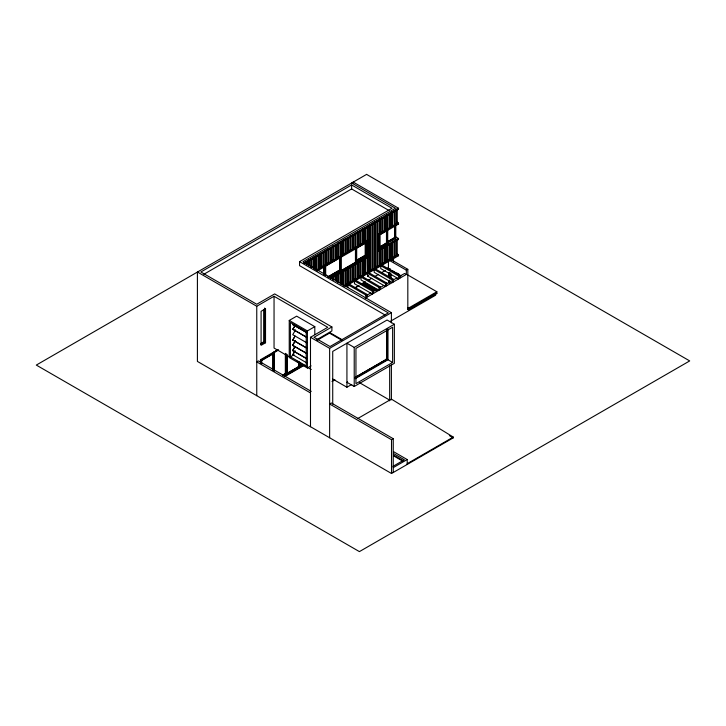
<?xml version="1.0" encoding="UTF-8"?>
<svg xmlns="http://www.w3.org/2000/svg" width="726" height="726" viewBox="0 0 726 726"><rect width="100%" height="100%" fill="white"/><g stroke="black" fill="none" stroke-linecap="round" stroke-linejoin="round"><path stroke-width="1.09" d="M261.079 363.399L261.079 360.105L278.612 349.977M356.067 248.283L356.067 247.566L356.067 261.968L355.45 261.614L355.45 248.319M379.026 235.024L379.026 234.307M395.162 224.996L395.162 238.691L394.508 238.31M396.995 208.725L396.995 209.814L394.263 210.685L394.545 225.06L392.757 226.104L391.813 225.931L391.813 212.101L394.545 211.23L394.263 210.685M394.263 224.516L396.995 223.653L396.995 222.555M396.705 254.772L396.705 239.507L396.995 240.052L394.263 240.923L394.263 256.187L396.995 255.316L396.995 254.227M306.762 332.699L292.868 324.54M306.762 337.409L292.805 329.35L295.046 325.466M292.805 329.35L295.11 325.502M295.536 329.867L292.741 334.695L306.69 342.754M306.69 348.126L292.741 340.067L294.983 336.183M292.741 340.067L295.037 336.22M306.563 353.435L292.614 345.376L295.409 340.548M292.614 345.376L295.473 340.585M306.563 358.662L292.614 350.604L294.847 346.71M292.614 350.604L294.91 346.756M295.037 350.957L292.741 354.805L294.983 350.921M384.989 314.966L299.557 265.643L299.557 261.65L392.013 208.271L351.62 184.948L200.866 271.987L256.759 304.258L274.664 293.921L331.891 326.954L331.891 330.947L316.826 339.641M203.752 274.319L351.62 188.941L389.127 210.594M305.483 262.948L398.51 209.242L398.51 208.244L304.512 262.513L304.512 263.511M391.813 212.101L392.104 212.645L389.363 213.508L389.653 214.061L387.856 215.096L386.913 214.923L387.203 215.468L385.406 216.511L384.462 216.339L384.753 216.883L382.956 217.918L382.012 217.755L382.303 218.299L380.506 219.334L379.562 219.17L379.852 219.715L377.112 220.586L377.402 221.131L375.605 222.165L374.661 221.993L374.952 222.546L372.211 223.408L372.502 223.953L370.714 224.987L369.77 224.824L370.051 225.369L368.264 226.403L367.32 226.24L367.61 226.784L365.813 227.819L364.869 227.655L365.16 228.2L363.363 229.234L362.419 229.071L362.71 229.616L360.913 230.65L359.969 230.478L360.259 231.022L358.462 232.066L357.519 231.893L357.809 232.438L356.012 233.473L355.068 233.309L355.359 233.854L353.562 234.888L352.618 234.725L352.909 235.269L351.112 236.304L350.168 236.141L350.458 236.685L348.671 237.72L347.718 237.547L348.008 238.101L345.277 238.963L345.558 239.507L342.826 240.379L343.117 240.923L340.376 241.794L340.666 242.339L337.926 243.21L338.216 243.755L336.419 244.789L335.476 244.626L335.766 245.17L333.025 246.032L333.316 246.586L331.519 247.62L330.575 247.448L330.865 247.993L328.125 248.864L328.415 249.408L325.675 250.279L325.965 250.824L323.224 251.695L323.515 252.24L321.727 253.274L320.783 253.111L321.074 253.655L318.333 254.517L318.623 255.062L315.883 255.933L316.173 256.478L313.432 257.349L313.723 257.893L310.982 258.765L311.272 259.309L308.532 260.18L308.822 260.725L306.082 261.587L306.372 262.14L304.575 263.175L303.631 263.003M318.623 255.062L318.623 268.901L316.826 269.936L316.826 256.106M318.333 255.588L318.333 268.357L319.277 268.52L321.074 267.486L321.074 253.655M320.783 254.173L320.783 266.941L321.727 267.114L323.515 266.07L323.515 252.24M325.965 250.824L325.965 264.663L324.177 265.698L323.224 265.525L323.224 252.757M325.675 251.341L325.675 264.11L326.627 264.282L328.415 263.248L328.415 249.408M328.125 248.864L328.125 262.703L329.069 262.866L330.865 261.832L330.865 247.993M330.575 247.448L330.575 261.287L331.519 261.451L333.316 260.416L333.316 246.586M333.025 246.032L333.025 259.872L333.969 260.035L335.766 259L335.766 245.17M335.476 244.626L335.476 258.456L336.419 258.628L338.216 257.585L338.216 243.755M337.926 243.21L337.926 257.04L338.87 257.213L340.666 256.178L340.666 242.339M340.376 241.794L340.376 255.625L341.32 255.797L343.117 254.762L343.117 240.923M342.826 240.379L342.826 254.218L343.77 254.381L345.558 253.347L345.558 239.507M345.277 238.963L345.277 252.802L346.22 252.966L348.008 251.931L348.008 238.101M347.718 237.547L347.718 251.387L348.671 251.55L350.458 250.515L350.458 236.685M350.168 237.202L350.168 249.971L351.112 250.143L352.909 249.1L352.909 235.269M352.618 234.725L352.618 248.555L353.562 248.728L355.359 247.693L355.359 233.854M355.068 234.371L355.068 247.149L356.012 247.312L357.809 246.277L357.809 232.438M357.519 232.955L357.519 245.733L358.462 245.896L360.259 244.862L360.259 231.022M359.969 230.478L359.969 244.317L360.913 244.48L362.71 243.446L362.71 229.616M362.419 230.133L362.419 242.901L363.363 243.074L365.16 242.03L365.16 228.2M364.869 227.655L364.869 241.486L365.813 241.658L367.61 240.624L367.61 226.784M395.643 236.821L398.501 238.473L398.501 239.471L378.555 250.706L378.555 234.298L379.852 233.545L379.852 219.715M379.562 219.17L379.562 233.001L380.506 233.173L382.303 232.138L382.303 218.299M382.012 217.755L382.012 231.585L382.956 231.757L384.753 230.723L384.753 216.883M384.462 216.339L384.462 230.178L385.406 230.342L387.203 229.307L387.203 215.468M386.913 214.923L386.913 228.763L387.856 228.926L389.653 227.891L389.653 214.061M389.363 213.508L389.363 227.347L390.307 227.51L392.104 226.476L392.104 212.645M316.427 270.453L368.2 240.56L368.2 256.959L330.675 278.63M378.555 234.298L398.501 223.073L398.501 224.071L379.889 234.807L379.889 249.218L398.501 238.473M325.43 265.689L327.263 264.627M335.548 259.835L337.463 258.737M359.188 246.196L364.688 243.019M381.259 233.454L379.399 234.525L379.399 247.502L386.849 243.201L386.849 230.224M383.119 232.374L384.989 231.304M387.094 230.369L379.644 234.67L379.644 247.648M317.453 270.862L367.338 242.057M357.854 418.475L391.396 399.109L453.278 437.088L453.278 437.832L391.523 473.497L197.408 361.421L197.408 271.987L256.759 306.254L274.047 296.272L327.78 327.299L310.492 337.281L310.492 426.707M265.525 308.75L261.079 311.318L261.079 345.34L265.525 342.772L265.525 308.75L264.418 308.114M395.162 237.257L387.375 241.758M386.722 242.42L394.79 237.756L394.79 225.577M386.849 242.493L394.917 237.829L394.917 225.505M327.853 276.833L339.968 269.845L341.202 270.553L341.202 256.151M368.2 256.959L365.242 255.253L356.067 260.543L356.684 260.906L356.684 247.92L365.859 242.629L365.242 242.275M379.026 247.294L395.162 237.974M328.052 277.005L340.213 269.981M356.312 260.688L365.487 255.398L365.487 242.411M379.271 247.43L386.722 243.128L386.722 230.151M328.179 277.078L340.34 270.054L340.34 257.077M328.47 277.196L340.585 270.199L340.585 256.904M355.45 261.614L365.859 255.606L365.859 242.312M379.353 247.811L395.779 238.328L395.779 225.033M329.404 277.368L366.476 255.96L366.476 242.275M379.544 248.419L387.711 243.7L387.711 230.006M329.713 277.468L355.032 262.857M356.983 261.732L366.721 256.106L366.721 241.822M379.226 248.891L387.829 243.918M330.121 277.949L367.338 256.459L367.32 227.302M364.869 257.893L364.869 273.148L367.61 272.286L367.32 256.478L367.61 257.022L364.869 257.893L365.16 258.438L363.363 259.472L362.419 259.309L362.71 259.854L360.913 260.888L359.969 260.716L360.259 261.26L358.462 262.304L357.519 262.131L357.809 262.676L355.068 263.547L355.359 264.092L353.562 265.126L352.618 264.963L352.909 265.507L351.112 266.542L350.168 266.378L350.458 266.923L348.671 267.958L347.718 267.785L348.008 268.339L345.277 269.201L345.558 269.745L342.826 270.616L343.117 271.161L341.32 272.196L340.376 272.032L340.666 272.577L337.926 273.448L338.216 273.992L335.476 274.864L335.766 275.408L333.025 276.27L333.316 276.824L331.519 277.858L330.575 277.686L330.865 278.23M378.555 250.706L379.852 249.953L379.562 249.408L382.303 248.537L382.012 247.993L384.753 247.121L384.462 246.577L387.203 245.706L386.913 245.161L389.653 244.299L389.363 243.745L392.104 242.883L391.813 242.339L394.545 241.468L394.263 240.923M345.277 269.201L345.277 284.465L346.22 284.628L348.008 283.594L348.008 268.339M347.718 267.785L347.718 283.049L348.671 283.222L350.458 282.187L350.458 266.923M350.168 266.378L350.168 281.634L351.112 281.806L352.909 280.771L352.909 265.507M352.618 264.963L352.618 280.227L353.562 280.39L355.359 279.356L355.359 264.092M355.068 263.547L355.068 278.811L356.012 278.975L357.809 277.94L357.809 262.676M357.519 262.131L357.519 277.396L358.462 277.559L360.259 276.524L360.259 261.26M359.969 260.716L359.969 275.98L360.913 276.152L362.71 275.109L362.71 259.854M362.419 259.309L362.419 274.564L363.363 274.737L365.16 273.702L365.16 258.438M367.32 271.742L370.051 270.871L370.051 225.369M369.77 225.931L369.77 270.326L370.714 270.489L372.502 269.455L372.502 223.953M372.211 224.516L372.211 268.91L373.164 269.074L374.952 268.039L374.952 222.546M374.661 221.993L374.661 267.495L375.605 267.667L377.402 266.623L377.402 221.131M377.112 220.586L377.112 266.079L378.055 266.251L379.852 265.217L379.852 249.953M379.562 250.497L379.562 264.663L380.506 264.836L382.303 263.801L382.303 248.537M382.012 249.082L382.012 263.257L382.956 263.42L384.753 262.385L384.753 247.121M384.462 246.577L384.462 261.841L385.406 262.004L387.203 260.97L387.203 245.706M386.913 246.25L386.913 260.425L387.856 260.589L389.653 259.554L389.653 244.299M389.363 244.844L389.363 259.01L390.307 259.182L392.104 258.138L392.104 242.883M391.813 242.339L391.813 257.594L392.757 257.766L394.545 256.732L394.545 241.468M344.405 285.962L398.501 254.735L398.501 255.733L345.376 286.407M361.04 277.078L378.954 287.414L378.954 290.264L361.04 279.927L361.04 277.078L362.147 276.434L380.061 286.77L380.061 289.629M367.61 273.285L385.524 283.621L385.524 286.471L367.61 276.134L367.61 273.285L368.717 272.64L386.631 282.977L386.631 285.835M374.18 269.491L392.094 279.828L392.094 282.677L374.18 272.341L374.18 269.491L375.288 268.847L393.202 279.183L393.202 282.042M380.751 265.698L398.665 276.034L398.665 278.884L380.751 268.547L380.751 265.698L381.858 265.054L399.772 275.39L399.772 278.249M311.1 365.877L307.397 368.009L289.238 357.528L289.238 320.447L296.653 316.164L314.803 326.655L314.803 334.514M367.61 276.134L368.717 275.49M356.575 286.752L358.499 285.645M355.495 287.478L358.254 285.89M355.159 287.886L359.071 285.627M361.031 284.492L364.942 282.233M367.882 280.545L371.794 278.276M374.734 276.588L378.645 274.328M381.586 272.631L385.497 270.371M261.133 343.316L263.801 341.774L265.525 342.772M389.045 269.464L390.289 268.747M260.861 344.188L264.418 342.127L264.418 309.249M260.979 344.251L264.536 342.2L264.536 309.321M388.428 259.835L406.342 270.172L407.821 269.319L407.821 309.521L408.439 309.884L436.852 293.476L436.852 291.752L407.576 274.855M347.899 287.514L347.899 284.665L365.804 295.001L366.92 294.357L366.92 297.215M372.374 291.208L372.374 294.057L354.469 283.721L354.469 280.871L372.374 291.208L373.491 290.563L373.491 293.422M378.954 287.414L380.061 286.77M385.524 283.621L386.631 282.977M392.094 279.828L393.202 279.183M398.665 276.034L399.772 275.39M366.104 295.691L370.65 293.059M372.674 291.897L377.221 289.266M380.152 287.578L383.791 285.472M386.722 283.784L390.361 281.679M393.292 279.991L396.931 277.886M399.917 276.161L404.618 273.457L406.342 274.455L406.342 270.172M289.238 320.447L307.397 330.929L314.803 326.655M365.242 298.177L406.342 274.455M260.462 363.036L260.462 359.742L277.895 349.678M274.192 352.028L277.033 350.395M274.319 352.101L277.15 350.467M273.366 353.362L261.387 360.277L261.387 363.662M260.462 359.742L261.696 360.459L273.684 353.544L273.058 353.181M331.891 326.954L314.004 337.281L330.031 346.538L388.31 312.888L299.557 261.65M317.198 340.249L329.513 333.143L341.592 340.122M290.391 356.829L306.209 365.958L306.209 331.619L290.391 322.48L290.391 356.829L294.048 354.715M282.514 375.224L285.354 373.591L286.589 374.298M299.802 365.251L301.644 364.18M282.704 375.333L285.536 373.699L285.536 353.38M299.067 365.886L301.825 364.289M282.822 375.406L285.663 373.763L285.663 353.453M299.185 365.958L301.952 364.361M310.492 337.281L329.631 348.335L391.396 312.679L391.396 322.861M283.067 375.614L285.971 373.944M302.261 364.543L286.589 373.591L287.206 373.944L287.206 355.885M283.694 375.977L302.651 365.024M284.465 376.24L303.949 364.996M284.465 376.694L303.949 365.45M407.821 307.797L408.439 308.16L436.852 291.752M407.821 309.521L435.618 293.476L435.618 295.21L390.57 321.21M351.783 384.435L346.928 387.239L346.928 343.198L354.215 347.409L394.363 324.232L394.363 363.309L354.215 386.486L346.928 382.284L347.545 381.921M332 381.513L334.94 379.807M355.132 377.311L386.749 359.061L386.749 329.758M355.377 377.456L386.994 359.198M355.504 377.529L387.121 359.27L386.994 329.903M355.504 377.81L387.366 359.415L387.366 328.996M355.159 378.727L387.983 359.769L387.983 328.942M392.63 362.455L355.949 383.637L355.949 348.407L392.63 327.226L392.63 362.455L386.259 358.771M393.247 438.713L331.365 402.984L329.631 403.983L391.523 439.711L393.247 438.713L393.247 472.499M392.966 466.355L404.364 459.776L393.61 453.559M393.247 467.617L407.204 459.558L407.204 464.44M407.204 463.687L453.278 437.088M398.51 208.244L353.163 182.063L353.163 183.061M397.648 208.743L398.51 209.242M351.62 182.952L395.47 208.271L303.014 261.65L391.396 312.679M396.596 221.965L398.501 223.073M396.596 222.964L398.501 224.071M395.779 238.328L394.545 237.62L394.545 225.722M386.477 242.275L387.094 242.629M386.477 242.992L387.711 243.7M385.86 243.346L386.477 243.7L386.477 230.006M397.63 254.236L398.501 254.735M397.013 254.871L398.501 255.733M367.383 240.088L368.2 240.56M390.86 259.518L407.821 269.319M436.235 293.123L436.852 293.476M396.922 273.076L399.69 274.673M387.729 267.985L389.671 269.101M393.047 271.052L394.89 272.123M396.741 273.185L399.5 274.782M401.051 275.962L388.428 268.674L388.428 260.943M377.202 290.119L365.704 283.485L363.109 284.982L363.109 282.713M365.396 283.657L376.894 290.3M365.269 283.73L376.776 290.373M376.712 290.554L365.087 283.839L365.087 281.579M376.095 290.908L364.47 284.193L364.47 281.997M355.577 280.227L373.491 290.563M349.006 284.02L366.92 294.357M394.363 324.232L387.076 320.021L332.726 351.402L332.726 404.2M342.527 339.94L329.513 332.426L329.513 333.143M306.762 332.562L292.805 324.649M292.805 329.214L306.762 337.263M292.741 339.931L306.69 347.981M359.542 382.72L389.671 400.108M449.349 435.564L453.278 437.832M292.614 345.231L306.563 353.29M292.614 350.458L306.563 358.517M292.741 354.669L306.69 362.864M332.417 378.863L346.928 387.239M288.921 356.638L274.047 348.053L274.047 296.272M296.689 361.121L298.631 362.238M305.428 366.167L311.254 369.525M298.876 365.777L299.493 366.14M298.876 366.494L300.11 367.202L300.11 362.818M298.259 366.848L298.876 367.202L298.876 362.818M273.684 352.827L273.058 352.473L273.058 370.115M311.245 391.368L258.483 360.913L256.759 361.911L310.492 392.929M393.556 451.672L407.204 459.558M393.61 455.175L403.393 460.819M393.61 455.874L403.393 461.518M391.813 225.931L392.104 226.476M389.363 227.347L389.653 227.891M386.913 228.763L387.203 229.307M384.462 230.178L384.753 230.723M382.012 231.585L382.303 232.138M394.263 256.187L394.545 256.732M379.562 233.001L379.852 233.545M391.813 257.594L392.104 258.138M389.363 259.01L389.653 259.554M386.913 260.425L387.203 260.97M384.462 261.841L384.753 262.385M382.012 263.257L382.303 263.801M367.32 240.07L367.61 240.624M379.562 264.663L379.852 265.217M364.869 241.486L365.16 242.03M377.112 266.079L377.402 266.623M362.419 242.901L362.71 243.446M374.661 267.495L374.952 268.039M359.969 244.317L360.259 244.862M372.211 268.91L372.502 269.455M357.519 245.733L357.809 246.277M369.77 270.326L370.051 270.871M355.068 247.149L355.359 247.693M352.618 248.555L352.909 249.1M364.869 273.148L365.16 273.702M350.168 249.971L350.458 250.515M362.419 274.564L362.71 275.109M347.718 251.387L348.008 251.931M359.969 275.98L360.259 276.524M345.277 252.802L345.558 253.347M357.519 277.396L357.809 277.94M342.826 254.218L343.117 254.762M355.068 278.811L355.359 279.356M340.376 255.625L340.666 256.178M352.618 280.227L352.909 280.771M337.926 257.04L338.216 257.585M350.168 281.634L350.458 282.187M335.476 258.456L335.766 259M347.718 283.049L348.008 283.594M333.025 259.872L333.316 260.416M345.277 284.465L345.558 285.009L345.558 269.745M330.575 261.287L330.865 261.832M328.125 262.703L328.415 263.248M325.675 264.11L325.965 264.663M323.224 265.525L323.515 266.07M320.783 266.941L321.074 267.486M318.333 268.357L318.623 268.901M408.439 308.16L408.439 309.884M396.995 209.787L396.995 223.653M396.995 240.052L396.995 255.316M396.705 209.696L396.705 223.109M395.47 238.509L395.47 239.507M395.207 210.849L395.207 224.688M395.207 241.086L395.207 256.351M394.545 211.23L394.545 225.06M393.501 257.558L393.501 261.95M392.757 212.264L392.757 226.104M392.757 242.502L392.757 257.766M391.396 364.751L391.396 399.844M391.523 439.711L391.523 473.497M390.906 273.62L390.906 278.131M390.597 273.793L390.597 278.312M390.47 273.865L390.47 278.385M390.307 213.68L390.307 227.51M390.307 243.918L390.307 259.182M390.289 272.849L390.289 278.63M389.671 273.493L389.671 278.131M389.671 280.082L389.671 282.659M389.671 365.94L389.671 400.852M389.363 272.667L389.363 277.178M389.363 280.563L389.363 282.822M389.236 272.74L389.236 277.25M389.236 280.635L389.236 282.895M389.045 272.849L389.045 277.359M389.045 280.744L389.045 283.004M387.856 215.096L387.856 228.926M387.856 245.334L387.856 260.589M387.094 230.051L387.094 243.346M385.406 216.511L385.406 230.342M385.406 246.749L385.406 262.004M382.956 217.918L382.956 231.757M382.956 248.156L382.956 263.42M380.506 219.334L380.506 233.173M380.506 249.572L380.506 264.836M378.8 234.444L378.8 250.842M378.055 220.749L378.055 266.251M375.605 222.165L375.605 267.667M373.164 223.581L373.164 269.074M370.714 224.987L370.714 270.489M368.264 226.403L368.264 271.905M367.61 257.022L367.61 272.286M365.813 227.819L365.813 241.658M365.813 258.057L365.813 273.321M365.804 295.001L365.804 297.851M365.605 242.484L365.605 255.461L356.439 260.761L356.312 247.711M365.242 243.355L365.242 255.253M363.363 229.234L363.363 243.074M363.363 259.472L363.363 274.737M360.913 230.65L360.913 244.48M360.913 260.888L360.913 276.152M358.462 232.066L358.462 245.896M358.462 262.304L358.462 277.559M356.012 233.473L356.012 247.312M356.012 263.71L356.012 278.975M355.822 248.101L355.822 261.405M354.215 347.409L354.215 386.486M353.562 234.888L353.562 248.728M353.562 265.126L353.562 280.39M351.62 184.948L351.62 188.941M351.112 236.304L351.112 250.143M351.112 266.542L351.112 281.806M348.671 237.72L348.671 251.55M348.671 267.958L348.671 283.222M346.22 239.135L346.22 252.966M346.22 269.373L346.22 284.628M343.77 240.551L343.77 254.381M343.77 270.789L343.77 286.044M343.117 271.161L343.117 285.336M342.826 270.616L342.826 284.792M341.32 241.958L341.32 255.797M341.32 272.196L341.32 284.193M340.666 272.577L340.666 283.476M340.376 273.121L340.376 284.02M340.213 257.004L340.213 270.417M339.968 269.845L339.968 256.859L340.585 257.222L325.675 265.825L325.675 275.562M338.87 243.373L338.87 257.213M338.87 273.611L338.87 282.332M338.216 273.992L338.216 282.713M337.926 274.537L337.926 282.169M336.419 244.789L336.419 258.628M336.419 275.027L336.419 281.57M335.766 275.408L335.766 280.853M335.476 275.953L335.476 280.309M333.969 246.205L333.969 260.035M333.969 276.443L333.969 279.71M333.316 276.824L333.316 280.091M333.025 276.27L333.025 279.546M331.519 247.62L331.519 261.451M329.631 348.335L329.631 437.769M329.069 249.027L329.069 262.866M326.627 250.443L326.627 264.282M325.302 265.616L325.43 274.337M325.057 266.188L325.057 275.208M324.44 265.825L324.44 275.09M324.177 251.858L324.186 274.337M324.068 266.696L324.068 274.265M323.823 266.551L323.823 274.129M321.727 253.274L321.727 267.114M319.277 254.69L319.277 268.52M316.173 256.478L316.173 269.255M315.883 256.995L315.883 269.773M314.376 257.512L314.376 269.219M313.723 257.893L313.723 268.538M313.432 257.349L313.432 267.994M311.926 258.928L311.926 267.44M311.272 259.309L311.272 266.76M310.982 259.826L310.982 267.277M309.476 260.344L309.476 265.897M308.822 260.725L308.822 265.162M308.532 260.18L308.532 265.725M307.397 330.929L307.397 368.009M307.025 261.759L307.025 265.09M306.372 262.14L306.372 264.355M306.082 261.587L306.082 263.81M299.493 363.463L299.493 366.848M299.185 362.156L299.185 366.666L286.897 373.763L286.897 354.578M299.067 362.083L299.067 366.603L286.77 373.699L286.77 354.506M286.589 354.161L286.589 375.015L285.971 374.661L285.971 354.188M285.354 354.406L285.354 373.591M274.301 371.131L274.301 352.473L273.684 352.11L273.684 370.886M273.366 352.645L273.366 370.287M273.248 370.215L273.248 353.29L261.269 360.205L261.269 363.59M263.801 310.02L263.801 341.774M261.696 360.459L261.696 363.844M261.079 360.105L261.079 363.49M256.759 306.254L256.759 395.688M366.594 174.385L36.3 365.078L359.406 551.615L689.7 360.922L366.594 174.385"/></g></svg>
